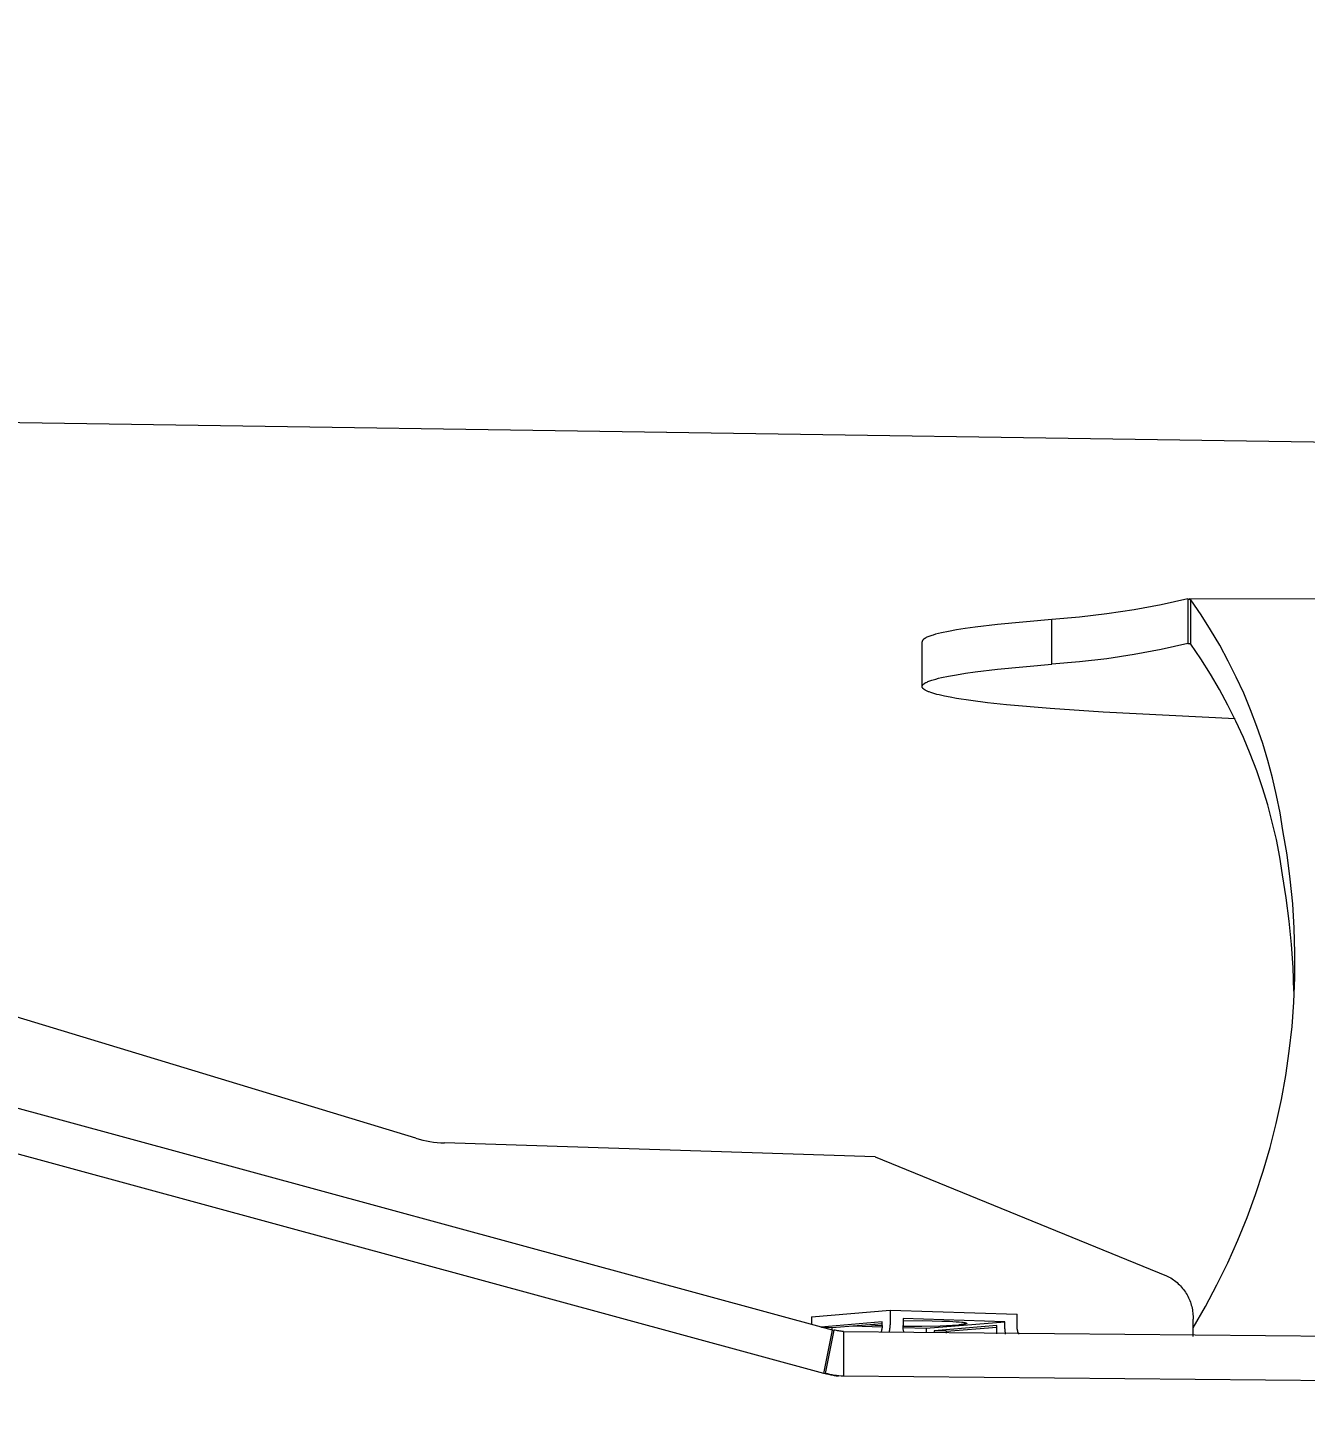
# Model space of a CAD drawing. Header units: inches. Extents: x 214 to 477, y -11 to 187.
# Drawn here: x 253.131 to 256.494, y 172.539 to 176.221 of the extents above; entities that cross this region are included whole.
import ezdxf

# ---------------------------------------------------------------- set-up
doc = ezdxf.new("R2010")
doc.units = ezdxf.units.IN
doc.layers.add('ZANO_R', color=7, linetype='Continuous', lineweight=0)
doc.layers.add('ZANO_W', color=1, linetype='Continuous', lineweight=0)
doc.styles.get("Standard").update_dxf_attribs({"font": 'arial.ttf'})
doc.dimstyles.new('amerykanie', dxfattribs={"dimtxt": 50, "dimasz": 50, "dimexe": 0.5, "dimexo": 0.5, "dimgap": 1, "dimtad": 1, "dimdec": 0, "dimzin": 0, "dimlunit": 5, "dimtxsty": 'Standard', "dimcen": 0.09, "dimclrd": 1, "dimclre": 1, "dimclrt": 1, "dimazin": 0, "dimtfac": 1, "dimtdec": 0, "dimtmove": 0, "dimatfit": 3, "dimfxl": 1, "dimtzin": 0, "dimarcsym": 1})

# ---------------------------------------------------------------- blocks, each defined once
blk = doc.blocks.new('*D357')
at = {"layer": 'ZANO_W', "color": 1, "lineweight": -2}
for p, q in [((255.0884, 177.6917), (217.2874, 177.6917)), ((217.7874, 176.6917), (217.7874, 73.7092)), ((254.8979, 72.7092), (217.2874, 72.7092))]:
    blk.add_line(p, q, dxfattribs=at)
at = {"layer": 'ZANO_W', "color": 1}
for points in [[(217.9541, 176.6917), (217.6208, 176.6917), (217.7874, 177.6917)], [(217.6208, 73.7092), (217.9541, 73.7092), (217.7874, 72.7092)]]:
    blk.add_solid(points, dxfattribs=at)
at = {"layer": 'ZANO_W', "color": 1, "insert": (216.0429, 125.2005), "char_height": 2.4375, "attachment_point": 5, "rotation": 90}
blk.add_mtext('105', dxfattribs=at)

msp = doc.modelspace()

# ---------------------------------------------------------------- linework, layer by layer
at = {"layer": 'ZANO_R'}
for p, q in [((254.15242, 173.29719), (245.21614, 176.00838)), ((256.93354, 175.12411), (247.67345, 175.26285)), ((256.04357, 174.68872), (255.97185, 174.67776)), ((256.11486, 174.70216), (256.04357, 174.68872)), ((256.18564, 174.71806), (256.11486, 174.70216)), ((256.18564, 174.71806), (256.19355, 174.71479)), ((256.18564, 174.71806), (256.18564, 174.60011)), ((256.18872, 174.71838), (257.56175, 174.71622)), ((256.19275, 174.59847), (256.19355, 174.71479)), ((256.22011, 174.67583), (256.19355, 174.71479)), ((255.68433, 174.65026), (255.62533, 174.64319)), ((255.8275, 174.66334), (255.68433, 174.65026)), ((255.8998, 174.6693), (255.8275, 174.66334)), ((255.8275, 174.54539), (255.8275, 174.66334)), ((255.97185, 174.67776), (255.8998, 174.6693)), ((256.24533, 174.63599), (256.22011, 174.67583)), ((255.48806, 174.60979), (255.48783, 174.60955)), ((255.48829, 174.61004), (255.48806, 174.60979)), ((255.48854, 174.61029), (255.48829, 174.61004)), ((255.4888, 174.61054), (255.48854, 174.61029)), ((255.48907, 174.61079), (255.4888, 174.61054)), ((255.48935, 174.61104), (255.48907, 174.61079)), ((255.48965, 174.61128), (255.48935, 174.61104)), ((255.48995, 174.61153), (255.48965, 174.61128)), ((255.4906, 174.61203), (255.48995, 174.61153)), ((255.49128, 174.61253), (255.4906, 174.61203)), ((255.49202, 174.61302), (255.49128, 174.61253)), ((255.49279, 174.61352), (255.49202, 174.61302)), ((255.49362, 174.61401), (255.49279, 174.61352)), ((255.49448, 174.61451), (255.49362, 174.61401)), ((255.4954, 174.615), (255.49448, 174.61451)), ((255.49635, 174.6155), (255.4954, 174.615)), ((255.4984, 174.61649), (255.49635, 174.6155)), ((255.50062, 174.61748), (255.4984, 174.61649)), ((255.50303, 174.61846), (255.50062, 174.61748)), ((255.50561, 174.61945), (255.50303, 174.61846)), ((255.50836, 174.62043), (255.50561, 174.61945)), ((255.5113, 174.62141), (255.50836, 174.62043)), ((255.51441, 174.62239), (255.5113, 174.62141)), ((255.52115, 174.62434), (255.51441, 174.62239)), ((255.52858, 174.62629), (255.52115, 174.62434)), ((255.5367, 174.62822), (255.52858, 174.62629)), ((255.55496, 174.63205), (255.5367, 174.62822)), ((255.57588, 174.63582), (255.55496, 174.63205)), ((255.59936, 174.63954), (255.57588, 174.63582)), ((255.62533, 174.64319), (255.59936, 174.63954)), ((256.26921, 174.59533), (256.24533, 174.63599)), ((255.48568, 174.60507), (255.48567, 174.60482)), ((255.48567, 174.60482), (255.48567, 174.60457)), ((255.48567, 174.48752), (255.48567, 174.60457)), ((255.48571, 174.60532), (255.48568, 174.60507)), ((255.48574, 174.60557), (255.48571, 174.60532)), ((255.48579, 174.60582), (255.48574, 174.60557)), ((255.48585, 174.60606), (255.48579, 174.60582)), ((255.48592, 174.60631), (255.48585, 174.60606)), ((255.486, 174.60656), (255.48592, 174.60631)), ((255.48609, 174.60681), (255.486, 174.60656)), ((255.48619, 174.60706), (255.48609, 174.60681)), ((255.4863, 174.60731), (255.48619, 174.60706)), ((255.48643, 174.60756), (255.4863, 174.60731)), ((255.48656, 174.6078), (255.48643, 174.60756)), ((255.48671, 174.60805), (255.48656, 174.6078)), ((255.48687, 174.6083), (255.48671, 174.60805)), ((255.48704, 174.60855), (255.48687, 174.6083)), ((255.48722, 174.6088), (255.48704, 174.60855)), ((255.48741, 174.60905), (255.48722, 174.6088)), ((255.48762, 174.6093), (255.48741, 174.60905)), ((255.48783, 174.60955), (255.48762, 174.6093)), ((256.11486, 174.58421), (256.04357, 174.57077)), ((256.18564, 174.60011), (256.11486, 174.58421)), ((256.18564, 174.60011), (256.18595, 174.60017)), ((256.18595, 174.60017), (256.18626, 174.60021)), ((256.18626, 174.60021), (256.18657, 174.60024)), ((256.18657, 174.60024), (256.18688, 174.60026)), ((256.18688, 174.60026), (256.18719, 174.60027)), ((256.18719, 174.60027), (256.18751, 174.60027)), ((256.18751, 174.60027), (256.18782, 174.60026)), ((256.18782, 174.60026), (256.18813, 174.60024)), ((256.18813, 174.60024), (256.18844, 174.6002)), ((256.18844, 174.6002), (256.18875, 174.60016)), ((256.18875, 174.60016), (256.18906, 174.6001)), ((256.18906, 174.6001), (256.18937, 174.60004)), ((256.18937, 174.60004), (256.18967, 174.59996)), ((256.18967, 174.59996), (256.18997, 174.59988)), ((256.18997, 174.59988), (256.19027, 174.59978)), ((256.19027, 174.59978), (256.19056, 174.59967)), ((256.19056, 174.59967), (256.19085, 174.59956)), ((256.19085, 174.59956), (256.19114, 174.59943)), ((256.19114, 174.59943), (256.19142, 174.59929)), ((256.19142, 174.59929), (256.1917, 174.59915)), ((256.1917, 174.59915), (256.19197, 174.59899)), ((256.19197, 174.59899), (256.19224, 174.59883)), ((256.19224, 174.59883), (256.1925, 174.59865)), ((256.1925, 174.59865), (256.19275, 174.59847)), ((256.21931, 174.55951), (256.19275, 174.59847)), ((256.2917, 174.55388), (256.26921, 174.59533)), ((255.68443, 174.53232), (255.8275, 174.54539)), ((255.8998, 174.55135), (255.8275, 174.54539)), ((255.97185, 174.55981), (255.8998, 174.55135)), ((256.04357, 174.57077), (255.97185, 174.55981)), ((256.24454, 174.51967), (256.21931, 174.55951)), ((256.31278, 174.51171), (256.2917, 174.55388)), ((255.49849, 174.49858), (255.50072, 174.49957)), ((255.50072, 174.49957), (255.50313, 174.50055)), ((255.50313, 174.50055), (255.50571, 174.50154)), ((255.50571, 174.50154), (255.50847, 174.50252)), ((255.50847, 174.50252), (255.51141, 174.5035)), ((255.51141, 174.5035), (255.51452, 174.50448)), ((255.51452, 174.50448), (255.52127, 174.50643)), ((255.52127, 174.50643), (255.52871, 174.50837)), ((255.52871, 174.50837), (255.53683, 174.5103)), ((255.53683, 174.5103), (255.5551, 174.51413)), ((255.5551, 174.51413), (255.57602, 174.5179)), ((255.57602, 174.5179), (255.5995, 174.52161)), ((255.5995, 174.52161), (255.62546, 174.52526)), ((255.62546, 174.52526), (255.68443, 174.53232)), ((256.26841, 174.47901), (256.24454, 174.51967)), ((256.33243, 174.46884), (256.31278, 174.51171)), ((255.48567, 174.48692), (255.48569, 174.48717)), ((255.48567, 174.48667), (255.48567, 174.48692)), ((255.48568, 174.48642), (255.48567, 174.48662)), ((255.48569, 174.48622), (255.48568, 174.48642)), ((255.48569, 174.48717), (255.48571, 174.48742)), ((255.48571, 174.48602), (255.48569, 174.48622)), ((255.48571, 174.48742), (255.48575, 174.48767)), ((255.48574, 174.48582), (255.48571, 174.48602)), ((255.48578, 174.48562), (255.48574, 174.48582)), ((255.48575, 174.48767), (255.4858, 174.48792)), ((255.48582, 174.48543), (255.48578, 174.48562)), ((255.4858, 174.48792), (255.48586, 174.48816)), ((255.48587, 174.48523), (255.48582, 174.48543)), ((255.48586, 174.48816), (255.48593, 174.48841)), ((255.48593, 174.48503), (255.48587, 174.48523)), ((255.48593, 174.48841), (255.48601, 174.48866)), ((255.486, 174.48483), (255.48593, 174.48503)), ((255.48607, 174.48463), (255.486, 174.48483)), ((255.48601, 174.48866), (255.48611, 174.48891)), ((255.48615, 174.48443), (255.48607, 174.48463)), ((255.48611, 174.48891), (255.48621, 174.48916)), ((255.48624, 174.48423), (255.48615, 174.48443)), ((255.48621, 174.48916), (255.48633, 174.48941)), ((255.48633, 174.48403), (255.48624, 174.48423)), ((255.48633, 174.48941), (255.48645, 174.48965)), ((255.48643, 174.48383), (255.48633, 174.48403)), ((255.48654, 174.48363), (255.48643, 174.48383)), ((255.48645, 174.48965), (255.48659, 174.4899)), ((255.48666, 174.48343), (255.48654, 174.48363)), ((255.48659, 174.4899), (255.48674, 174.49015)), ((255.48678, 174.48323), (255.48666, 174.48343)), ((255.48674, 174.49015), (255.4869, 174.4904)), ((255.48691, 174.48303), (255.48678, 174.48323)), ((255.4869, 174.4904), (255.48707, 174.49065)), ((255.48705, 174.48283), (255.48691, 174.48303)), ((255.48719, 174.48263), (255.48705, 174.48283)), ((255.48707, 174.49065), (255.48725, 174.4909)), ((255.48734, 174.48243), (255.48719, 174.48263)), ((255.48725, 174.4909), (255.48745, 174.49115)), ((255.4875, 174.48224), (255.48734, 174.48243)), ((255.48745, 174.49115), (255.48765, 174.49139)), ((255.48767, 174.48204), (255.4875, 174.48224)), ((255.48765, 174.49139), (255.48787, 174.49164)), ((255.48784, 174.48184), (255.48767, 174.48204)), ((255.48802, 174.48164), (255.48784, 174.48184)), ((255.48787, 174.49164), (255.4881, 174.49189)), ((255.48821, 174.48144), (255.48802, 174.48164)), ((255.4881, 174.49189), (255.48834, 174.49214)), ((255.4884, 174.48124), (255.48821, 174.48144)), ((255.48834, 174.49214), (255.48859, 174.49239)), ((255.4886, 174.48104), (255.4884, 174.48124)), ((255.48859, 174.49239), (255.48885, 174.49264)), ((255.48903, 174.48064), (255.4886, 174.48104)), ((255.48885, 174.49264), (255.48912, 174.49288)), ((255.48948, 174.48025), (255.48903, 174.48064)), ((255.48912, 174.49288), (255.48941, 174.49313)), ((255.48941, 174.49313), (255.4897, 174.49338)), ((255.48997, 174.47985), (255.48948, 174.48025)), ((255.4897, 174.49338), (255.49001, 174.49363)), ((255.49048, 174.47945), (255.48997, 174.47985)), ((255.49001, 174.49363), (255.49066, 174.49412)), ((255.49102, 174.47906), (255.49048, 174.47945)), ((255.49066, 174.49412), (255.49135, 174.49462)), ((255.49159, 174.47866), (255.49102, 174.47906)), ((255.49135, 174.49462), (255.49208, 174.49512)), ((255.49218, 174.47826), (255.49159, 174.47866)), ((255.49208, 174.49512), (255.49286, 174.49561)), ((255.49281, 174.47787), (255.49218, 174.47826)), ((255.49346, 174.47747), (255.49281, 174.47787)), ((255.49286, 174.49561), (255.49369, 174.49611)), ((255.49415, 174.47707), (255.49346, 174.47747)), ((255.49369, 174.49611), (255.49456, 174.4966)), ((255.4956, 174.47628), (255.49415, 174.47707)), ((255.49456, 174.4966), (255.49547, 174.4971)), ((255.49547, 174.4971), (255.49643, 174.49759)), ((255.49716, 174.47549), (255.4956, 174.47628)), ((255.49643, 174.49759), (255.49849, 174.49858)), ((255.49884, 174.47471), (255.49716, 174.47549)), ((255.50062, 174.47392), (255.49884, 174.47471)), ((255.50252, 174.47313), (255.50062, 174.47392)), ((255.50454, 174.47235), (255.50252, 174.47313)), ((255.50889, 174.47078), (255.50454, 174.47235)), ((255.51369, 174.46922), (255.50889, 174.47078)), ((255.51893, 174.46767), (255.51369, 174.46922)), ((255.5246, 174.46612), (255.51893, 174.46767)), ((255.5307, 174.46459), (255.5246, 174.46612)), ((255.54417, 174.46153), (255.5307, 174.46459)), ((256.2909, 174.43757), (256.26841, 174.47901)), ((256.35062, 174.42534), (256.33243, 174.46884)), ((255.55929, 174.45852), (255.54417, 174.46153)), ((255.57603, 174.45554), (255.55929, 174.45852)), ((255.61416, 174.44972), (255.57603, 174.45554)), ((255.65815, 174.4441), (255.61416, 174.44972)), ((255.70754, 174.43869), (255.65815, 174.4441)), ((255.82232, 174.42846), (255.70754, 174.43869)), ((255.962, 174.41875), (255.82232, 174.42846)), ((256.31198, 174.39539), (256.2909, 174.43757)), ((256.30957, 174.40182), (255.962, 174.41875)), ((256.33163, 174.35253), (256.31198, 174.39539)), ((256.36734, 174.38125), (256.35062, 174.42534)), ((256.34982, 174.30903), (256.33163, 174.35253)), ((256.38256, 174.33663), (256.36734, 174.38125)), ((256.39627, 174.29151), (256.38256, 174.33663)), ((256.36654, 174.26494), (256.34982, 174.30903)), ((256.40846, 174.24596), (256.39627, 174.29151)), ((256.38176, 174.22031), (256.36654, 174.26494)), ((256.4191, 174.20002), (256.40846, 174.24596)), ((256.39548, 174.17519), (256.38176, 174.22031)), ((256.40766, 174.12964), (256.39548, 174.17519)), ((256.42819, 174.15376), (256.4191, 174.20002)), ((256.43571, 174.10721), (256.42819, 174.15376)), ((256.4183, 174.08371), (256.40766, 174.12964)), ((256.44651, 174.04334), (256.43571, 174.10721)), ((256.42739, 174.03744), (256.4183, 174.08371)), ((256.43492, 173.99089), (256.42739, 174.03744)), ((256.45509, 173.97913), (256.44651, 174.04334)), ((255.24979, 172.79156), (250.75069, 174.01616)), ((256.44444, 173.93006), (256.43492, 173.99089)), ((256.46144, 173.91466), (256.45509, 173.97913)), ((256.4522, 173.86898), (256.44444, 173.93006)), ((256.46555, 173.85002), (256.46144, 173.91466)), ((255.22719, 172.67737), (250.72809, 173.90196)), ((256.45818, 173.8077), (256.4522, 173.86898)), ((256.46742, 173.78527), (256.46555, 173.85002)), ((256.46237, 173.74627), (256.45818, 173.8077)), ((256.46705, 173.72049), (256.46742, 173.78527)), ((256.46477, 173.68474), (256.46237, 173.74627)), ((256.46444, 173.65577), (256.46705, 173.72049)), ((256.45958, 173.59117), (256.46444, 173.65577)), ((256.45249, 173.52678), (256.45958, 173.59117)), ((256.44318, 173.46268), (256.45249, 173.52678)), ((256.43166, 173.39893), (256.44318, 173.46268)), ((256.41793, 173.33563), (256.43166, 173.39893)), ((256.40202, 173.27283), (256.41793, 173.33563)), ((254.15242, 173.29719), (254.16162, 173.29455)), ((254.16162, 173.29455), (254.1709, 173.29222)), ((254.1709, 173.29222), (254.18026, 173.29019)), ((254.18026, 173.29019), (254.18967, 173.28846)), ((254.18967, 173.28846), (254.19914, 173.28705)), ((254.19914, 173.28705), (254.20865, 173.28595)), ((254.20865, 173.28595), (254.21819, 173.28516)), ((254.21819, 173.28516), (254.22775, 173.28468)), ((255.36171, 173.248), (254.22775, 173.28468)), ((255.36171, 173.248), (256.12909, 172.93488)), ((256.38394, 173.21063), (256.40202, 173.27283)), ((256.36372, 173.14909), (256.38394, 173.21063)), ((256.34139, 173.08828), (256.36372, 173.14909)), ((256.31696, 173.02829), (256.34139, 173.08828)), ((256.29046, 172.96918), (256.31696, 173.02829)), ((256.26194, 172.91102), (256.29046, 172.96918)), ((256.12909, 172.93488), (256.13284, 172.93303)), ((256.13284, 172.93303), (256.13652, 172.93105)), ((256.13652, 172.93105), (256.14012, 172.92894)), ((256.14012, 172.92894), (256.14366, 172.92672)), ((256.14366, 172.92672), (256.14712, 172.92437)), ((256.14712, 172.92437), (256.15049, 172.92191)), ((256.15049, 172.92191), (256.15378, 172.91933)), ((256.15378, 172.91933), (256.15698, 172.91664)), ((256.15698, 172.91664), (256.16008, 172.91385)), ((256.16008, 172.91385), (256.16309, 172.91095)), ((256.16309, 172.91095), (256.166, 172.90794)), ((256.166, 172.90794), (256.1688, 172.90485)), ((256.1688, 172.90485), (256.1715, 172.90165)), ((256.1715, 172.90165), (256.17408, 172.89837)), ((256.17408, 172.89837), (256.17655, 172.895)), ((256.17655, 172.895), (256.17891, 172.89155)), ((256.17891, 172.89155), (256.18114, 172.88802)), ((256.18114, 172.88802), (256.18325, 172.88442)), ((256.18325, 172.88442), (256.18524, 172.88074)), ((256.18524, 172.88074), (256.18711, 172.877)), ((256.23142, 172.85388), (256.26194, 172.91102)), ((255.19418, 172.82699), (255.40119, 172.84452)), ((255.40119, 172.84452), (255.40119, 172.8052)), ((255.40119, 172.84452), (255.73608, 172.83369)), ((256.18711, 172.877), (256.18884, 172.8732)), ((256.18884, 172.8732), (256.19044, 172.86934)), ((256.19044, 172.86934), (256.19191, 172.86543)), ((256.19191, 172.86543), (256.19325, 172.86147)), ((256.19325, 172.86147), (256.19445, 172.85747)), ((256.19445, 172.85747), (256.19551, 172.85343)), ((256.19551, 172.85343), (256.19643, 172.84935)), ((256.19643, 172.84935), (256.19721, 172.84525)), ((256.19721, 172.84525), (256.19786, 172.84112)), ((256.19894, 172.79783), (256.23142, 172.85388)), ((255.19418, 172.82699), (255.19418, 172.80606)), ((255.38049, 172.81335), (255.21873, 172.79966)), ((255.24907, 172.79822), (255.38049, 172.80935)), ((255.34292, 172.80617), (255.36169, 172.80473)), ((255.38049, 172.80345), (255.38049, 172.81335)), ((255.70328, 172.81391), (255.43537, 172.82258)), ((255.43537, 172.82258), (255.43537, 172.8041)), ((255.43537, 172.81654), (255.48648, 172.81663)), ((255.48648, 172.81663), (255.53758, 172.81564)), ((255.49628, 172.79638), (255.70328, 172.81391)), ((255.53339, 172.80331), (255.58234, 172.80571)), ((255.53758, 172.81564), (255.5577, 172.81484)), ((255.5577, 172.81484), (255.57564, 172.81381)), ((255.57564, 172.81381), (255.58332, 172.81321)), ((255.58838, 172.80628), (255.58234, 172.80571)), ((255.58332, 172.81321), (255.58991, 172.81256)), ((255.59357, 172.80689), (255.58838, 172.80628)), ((255.58991, 172.81256), (255.59275, 172.81222)), ((255.59275, 172.81222), (255.59526, 172.81187)), ((255.5958, 172.80721), (255.59357, 172.80689)), ((255.59526, 172.81187), (255.59743, 172.81152)), ((255.59775, 172.80754), (255.5958, 172.80721)), ((255.59743, 172.81152), (255.59838, 172.81134)), ((255.59863, 172.80771), (255.59775, 172.80754)), ((255.59838, 172.81134), (255.59924, 172.81116)), ((255.59942, 172.80788), (255.59863, 172.80771)), ((255.59924, 172.81116), (255.60002, 172.81098)), ((255.60014, 172.80806), (255.59942, 172.80788)), ((255.60002, 172.81098), (255.6007, 172.81079)), ((255.60078, 172.80823), (255.60014, 172.80806)), ((255.6007, 172.81079), (255.60101, 172.8107)), ((255.60107, 172.80832), (255.60078, 172.80823)), ((255.60101, 172.8107), (255.60129, 172.81061)), ((255.60134, 172.80841), (255.60107, 172.80832)), ((255.60129, 172.81061), (255.60156, 172.81052)), ((255.60159, 172.8085), (255.60134, 172.80841)), ((255.60156, 172.81052), (255.6018, 172.81042)), ((255.60182, 172.80859), (255.60159, 172.8085)), ((255.6018, 172.81042), (255.60191, 172.81038)), ((255.60193, 172.80863), (255.60182, 172.80859)), ((255.60191, 172.81038), (255.60201, 172.81033)), ((255.60203, 172.80868), (255.60193, 172.80863)), ((255.60201, 172.81033), (255.60211, 172.81029)), ((255.60213, 172.80872), (255.60203, 172.80868)), ((255.60211, 172.81029), (255.6022, 172.81024)), ((255.60222, 172.80877), (255.60213, 172.80872)), ((255.6022, 172.81024), (255.60229, 172.81019)), ((255.6023, 172.80881), (255.60222, 172.80877)), ((255.60229, 172.81019), (255.60238, 172.81015)), ((255.60238, 172.80886), (255.6023, 172.80881)), ((255.60238, 172.81015), (255.60245, 172.8101)), ((255.60246, 172.80891), (255.60238, 172.80886)), ((255.60245, 172.8101), (255.60252, 172.81005)), ((255.60253, 172.80895), (255.60246, 172.80891)), ((255.60252, 172.81005), (255.60259, 172.81001)), ((255.60259, 172.809), (255.60253, 172.80895)), ((255.60259, 172.81001), (255.60265, 172.80996)), ((255.60265, 172.80904), (255.60259, 172.809)), ((255.60265, 172.80996), (255.6027, 172.80992)), ((255.6027, 172.80909), (255.60265, 172.80904)), ((255.6027, 172.80992), (255.60275, 172.80987)), ((255.60275, 172.80913), (255.6027, 172.80909)), ((255.60275, 172.80987), (255.60279, 172.80982)), ((255.60279, 172.80918), (255.60275, 172.80913)), ((255.60279, 172.80982), (255.60283, 172.80978)), ((255.60283, 172.80922), (255.60279, 172.80918)), ((255.60283, 172.80978), (255.60286, 172.80973)), ((255.60286, 172.80927), (255.60283, 172.80922)), ((255.60286, 172.80973), (255.60288, 172.80968)), ((255.60288, 172.80932), (255.60286, 172.80927)), ((255.60288, 172.80968), (255.6029, 172.80964)), ((255.6029, 172.80936), (255.60288, 172.80932)), ((255.6029, 172.80964), (255.60292, 172.80959)), ((255.60292, 172.80941), (255.6029, 172.80936)), ((255.60292, 172.80959), (255.60293, 172.80955)), ((255.60293, 172.80945), (255.60292, 172.80941)), ((255.60293, 172.80955), (255.60293, 172.8095)), ((255.60293, 172.8095), (255.60293, 172.80945)), ((255.70328, 172.79543), (255.70328, 172.81391)), ((255.73608, 172.79437), (255.73608, 172.83369)), ((256.19786, 172.84112), (256.19836, 172.83697)), ((256.19836, 172.83697), (256.19872, 172.83281)), ((256.19872, 172.83281), (256.19893, 172.82864)), ((256.19893, 172.82864), (256.19901, 172.82446)), ((256.19901, 172.82446), (256.19894, 172.82028)), ((256.19894, 172.77455), (256.19894, 172.82028)), ((255.22071, 172.79914), (255.24907, 172.79822)), ((255.22719, 172.67737), (255.24979, 172.79156)), ((255.23138, 172.67772), (255.25398, 172.79192)), ((255.24907, 172.79175), (255.24907, 172.79822)), ((255.25375, 172.79073), (255.24979, 172.79156)), ((255.25696, 172.79114), (255.25398, 172.79192)), ((255.25995, 172.79046), (255.25696, 172.79114)), ((255.26297, 172.78986), (255.25995, 172.79046)), ((255.266, 172.78936), (255.26297, 172.78986)), ((255.26904, 172.78896), (255.266, 172.78936)), ((255.2721, 172.78865), (255.26904, 172.78896)), ((255.27516, 172.78843), (255.2721, 172.78865)), ((255.27823, 172.7883), (255.27516, 172.78843)), ((255.27823, 172.7883), (258.21486, 172.76062)), ((255.27823, 172.7883), (255.27823, 172.67035)), ((255.30167, 172.80268), (255.38037, 172.80013)), ((255.36169, 172.80473), (255.38049, 172.80381)), ((255.37773, 172.78793), (255.37721, 172.78659)), ((255.37821, 172.78929), (255.37773, 172.78793)), ((255.37864, 172.79067), (255.37821, 172.78929)), ((255.37903, 172.79205), (255.37864, 172.79067)), ((255.37938, 172.79345), (255.37903, 172.79205)), ((255.37967, 172.79486), (255.37938, 172.79345)), ((255.37993, 172.79628), (255.37967, 172.79486)), ((255.38013, 172.7977), (255.37993, 172.79628)), ((255.38029, 172.79914), (255.38013, 172.7977)), ((255.3804, 172.80057), (255.38029, 172.79914)), ((255.38047, 172.80201), (255.3804, 172.80057)), ((255.38049, 172.80345), (255.38047, 172.80201)), ((255.39953, 172.78621), (255.40005, 172.78935)), ((255.40005, 172.78935), (255.40048, 172.7925)), ((255.40048, 172.7925), (255.4008, 172.79567)), ((255.4008, 172.79567), (255.40103, 172.79884)), ((255.40103, 172.79884), (255.40116, 172.80202)), ((255.40116, 172.80202), (255.40119, 172.8052)), ((255.43539, 172.80201), (255.43537, 172.8041)), ((255.43539, 172.80246), (255.4844, 172.80222)), ((255.43547, 172.79993), (255.43539, 172.80201)), ((255.43562, 172.79785), (255.43547, 172.79993)), ((255.43559, 172.79835), (255.49628, 172.79638)), ((255.43584, 172.79578), (255.43562, 172.79785)), ((255.43612, 172.79371), (255.43584, 172.79578)), ((255.43646, 172.79166), (255.43612, 172.79371)), ((255.43687, 172.78962), (255.43646, 172.79166)), ((255.43734, 172.78758), (255.43687, 172.78962)), ((255.43787, 172.78557), (255.43734, 172.78758)), ((255.4844, 172.80222), (255.53339, 172.80331)), ((255.49628, 172.79638), (255.49628, 172.78461)), ((255.68258, 172.80358), (255.51698, 172.78956)), ((255.51698, 172.78956), (255.51698, 172.78427)), ((255.54978, 172.7885), (255.51698, 172.78956)), ((255.54978, 172.7885), (255.68258, 172.79974)), ((255.54978, 172.78374), (255.54978, 172.7885)), ((255.68258, 172.78167), (255.68258, 172.80358)), ((255.70328, 172.79543), (255.70332, 172.79307)), ((255.70332, 172.79307), (255.70343, 172.7907)), ((255.70343, 172.7907), (255.70362, 172.78835)), ((255.70362, 172.78835), (255.7039, 172.786)), ((255.7039, 172.786), (255.70425, 172.78366)), ((255.70425, 172.78366), (255.70468, 172.78133)), ((255.73608, 172.79437), (255.7361, 172.79336)), ((255.7361, 172.79336), (255.73616, 172.79236)), ((255.73616, 172.79236), (255.73625, 172.79135)), ((255.73625, 172.79135), (255.73637, 172.79035)), ((255.73637, 172.79035), (255.73653, 172.78936)), ((255.73653, 172.78936), (255.73672, 172.78837)), ((255.73672, 172.78837), (255.73694, 172.78739)), ((255.73694, 172.78739), (255.7372, 172.78642)), ((255.7372, 172.78642), (255.73749, 172.78545)), ((255.73749, 172.78545), (255.73781, 172.7845)), ((255.73781, 172.7845), (255.73817, 172.78356)), ((255.73817, 172.78356), (255.73856, 172.78263)), ((255.73856, 172.78263), (255.73898, 172.78171)), ((255.73898, 172.78171), (255.73943, 172.78081)), ((255.23342, 172.67584), (255.22719, 172.67737)), ((255.23712, 172.67615), (255.23138, 172.67772)), ((255.2397, 172.67449), (255.23342, 172.67584)), ((255.2429, 172.67477), (255.23712, 172.67615)), ((255.24602, 172.67333), (255.2397, 172.67449)), ((255.24872, 172.67357), (255.2429, 172.67477)), ((255.24294, 172.67463), (255.24844, 172.67345)), ((255.25237, 172.67235), (255.24602, 172.67333)), ((255.24844, 172.67345), (255.25398, 172.67244)), ((255.25457, 172.67255), (255.24872, 172.67357)), ((255.25874, 172.67157), (255.25237, 172.67235)), ((255.25398, 172.67244), (255.25955, 172.67161)), ((255.26046, 172.67172), (255.25457, 172.67255)), ((255.26514, 172.67097), (255.25874, 172.67157)), ((255.25955, 172.67161), (255.26514, 172.67097)), ((255.26637, 172.67108), (255.26046, 172.67172)), ((255.2723, 172.67062), (255.26637, 172.67108)), ((255.27823, 172.67035), (255.2723, 172.67062)), ((258.21486, 172.64267), (255.27823, 172.67035))]:
    msp.add_line(p, q, dxfattribs=at)

# ---------------------------------------------------------------- dimensions: what is measured, and where the dimension line sits
at = {"layer": 'ZANO_W'}
dim = msp.add_linear_dim(base=(217.78743, 72.70922), p1=(255.5884, 177.69171), p2=(255.3979, 72.70922), angle=90, dimstyle='amerykanie', override={"dimtxt": 2.4375, "dimasz": 1, "dimgap": 0.5, "dimdec": 4, "dimaunit": 1, "dimadec": 1, "dimtdec": 4, "dimtmove": 1, "dimfrac": 2}, dxfattribs=at)
dim.commit()
dim.dimension.update_dxf_attribs({"geometry": '*D357', "text_midpoint": (216.04291, 125.20046)})

doc.saveas('drawing.dxf')
